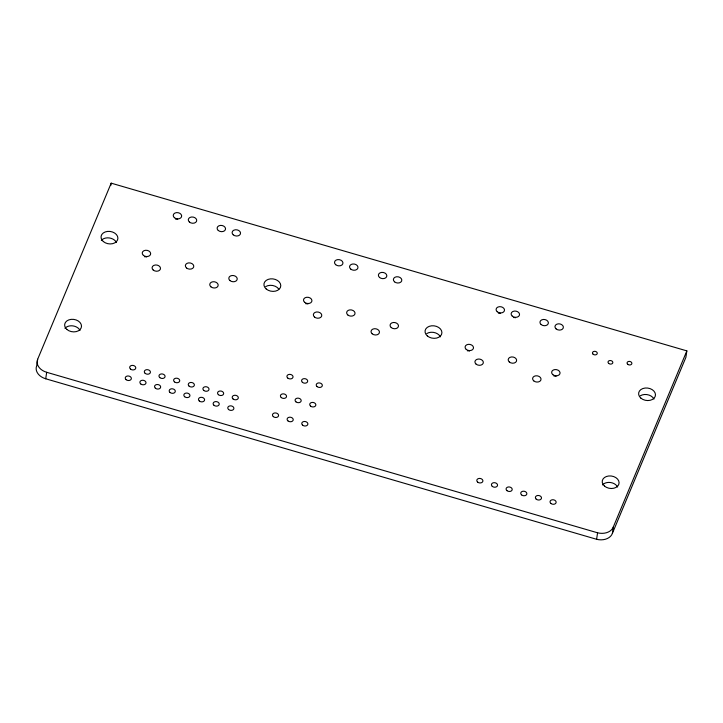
<?xml version="1.0" encoding="UTF-8"?>
<svg xmlns="http://www.w3.org/2000/svg" width="723" height="723" viewBox="0 0 723 723"><rect width="100%" height="100%" fill="white"/><g stroke="black" fill="none" stroke-linecap="round" stroke-linejoin="round"><path stroke-width="1.08" d="M37.677 359.214L36.719 365.693A13.538 9.968 8.4 0 0 45.721 378.78L596.611 539.286A13.005 9.571 8.4 0 0 612.372 533.42L685.892 357.361L686.85 350.881L111.188 183.163L37.677 359.214A13.538 9.968 8.4 0 0 46.679 372.291L597.569 532.797A13.005 9.571 8.4 0 0 613.33 526.931L686.85 350.881M45.721 378.78L46.679 372.291M110.872 185.323L111.188 183.163M596.611 539.286L597.569 532.797M612.372 533.42L613.33 526.931M101.347 240.352A8.477 6.236 8.4 0 1 109.336 237.948A8.477 6.236 8.4 0 1 116.403 242.458M265.621 286.633A8.477 6.236 8.4 0 1 278.825 289.119M426.751 333.574A8.477 6.236 8.4 0 1 440.415 336.855M640.316 395.797A8.477 6.236 8.4 0 1 653.981 399.078M64.953 328.296A8.477 6.236 8.4 0 1 72.942 325.892A8.477 6.236 8.4 0 1 80.009 330.402M602.521 484.916A8.477 6.236 8.4 0 1 610.519 482.512A8.477 6.236 8.4 0 1 617.587 487.022M144.537 256.773A4.239 3.118 8.4 0 1 146.715 256.972M175.535 219.114A4.239 3.118 8.4 0 1 177.722 219.313M467.374 350.836A4.239 3.118 8.4 0 1 469.552 351.026M553.935 376.05A4.239 3.118 8.4 0 1 556.114 376.249M513.42 317.551A4.239 3.118 8.4 0 1 515.598 317.749M498.382 313.167A4.239 3.118 8.4 0 1 500.56 313.366M305.802 303.759A4.239 3.118 8.4 0 1 307.989 303.958M103.317 241.527A8.477 6.236 8.4 0 0 117.542 240A8.477 6.236 8.4 0 0 107.546 231.414A8.477 6.236 8.4 0 0 103.317 241.527M266.209 288.983A8.477 6.236 8.4 0 0 280.425 287.456A8.477 6.236 8.4 0 0 270.429 278.87A8.477 6.236 8.4 0 0 266.209 288.983M427.329 335.924A8.477 6.236 8.4 0 0 441.554 334.397A8.477 6.236 8.4 0 0 431.55 325.811A8.477 6.236 8.4 0 0 427.329 335.924M640.894 398.147A8.477 6.236 8.4 0 0 655.119 396.62A8.477 6.236 8.4 0 0 645.115 388.034A8.477 6.236 8.4 0 0 640.894 398.147M66.923 329.471A8.477 6.236 8.4 0 0 81.148 327.944A8.477 6.236 8.4 0 0 71.152 319.358A8.477 6.236 8.4 0 0 66.923 329.471M604.5 486.091A8.477 6.236 8.4 0 0 618.725 484.564A8.477 6.236 8.4 0 0 608.721 475.978A8.477 6.236 8.4 0 0 604.5 486.091M126.073 379.656A3.073 2.259 8.4 0 0 131.234 379.105A3.073 2.259 8.4 0 0 127.609 375.987A3.073 2.259 8.4 0 0 126.073 379.656M130.492 369.064A3.073 2.259 8.4 0 0 135.653 368.513A3.073 2.259 8.4 0 0 132.029 365.395A3.073 2.259 8.4 0 0 130.492 369.064M140.723 383.931A3.073 2.259 8.4 0 0 145.883 383.371A3.073 2.259 8.4 0 0 142.25 380.262A3.073 2.259 8.4 0 0 140.723 383.931M145.142 373.339A3.073 2.259 8.4 0 0 150.303 372.779A3.073 2.259 8.4 0 0 146.679 369.67A3.073 2.259 8.4 0 0 145.142 373.339M155.373 388.197A3.073 2.259 8.4 0 0 160.533 387.645A3.073 2.259 8.4 0 0 156.9 384.528A3.073 2.259 8.4 0 0 155.373 388.197M159.792 377.605A3.073 2.259 8.4 0 0 164.952 377.045A3.073 2.259 8.4 0 0 161.328 373.936A3.073 2.259 8.4 0 0 159.792 377.605M170.013 392.462A3.073 2.259 8.4 0 0 175.174 391.911A3.073 2.259 8.4 0 0 171.55 388.793A3.073 2.259 8.4 0 0 170.013 392.462M174.442 381.871A3.073 2.259 8.4 0 0 179.602 381.319A3.073 2.259 8.4 0 0 175.969 378.201A3.073 2.259 8.4 0 0 174.442 381.871M184.663 396.728A3.073 2.259 8.4 0 0 189.824 396.177A3.073 2.259 8.4 0 0 186.2 393.059A3.073 2.259 8.4 0 0 184.663 396.728M189.092 386.136A3.073 2.259 8.4 0 0 194.252 385.585A3.073 2.259 8.4 0 0 190.619 382.467A3.073 2.259 8.4 0 0 189.092 386.136M199.313 401.003A3.073 2.259 8.4 0 0 204.473 400.443A3.073 2.259 8.4 0 0 200.84 397.325A3.073 2.259 8.4 0 0 199.313 401.003M203.732 390.402A3.073 2.259 8.4 0 0 208.893 389.851A3.073 2.259 8.4 0 0 205.269 386.733A3.073 2.259 8.4 0 0 203.732 390.402M213.963 405.269A3.073 2.259 8.4 0 0 219.123 404.708A3.073 2.259 8.4 0 0 215.49 401.599A3.073 2.259 8.4 0 0 213.963 405.269M218.382 394.677A3.073 2.259 8.4 0 0 223.543 394.116A3.073 2.259 8.4 0 0 219.919 391.007A3.073 2.259 8.4 0 0 218.382 394.677M228.604 409.534A3.073 2.259 8.4 0 0 233.764 408.983A3.073 2.259 8.4 0 0 230.14 405.865A3.073 2.259 8.4 0 0 228.604 409.534M233.032 398.942A3.073 2.259 8.4 0 0 238.192 398.382A3.073 2.259 8.4 0 0 234.559 395.273A3.073 2.259 8.4 0 0 233.032 398.942M550.863 503.425A3.073 2.259 8.4 0 0 556.023 502.865A3.073 2.259 8.4 0 0 552.39 499.756A3.073 2.259 8.4 0 0 550.863 503.425M536.213 499.15A3.073 2.259 8.4 0 0 541.373 498.599A3.073 2.259 8.4 0 0 537.74 495.481A3.073 2.259 8.4 0 0 536.213 499.15M521.563 494.884A3.073 2.259 8.4 0 0 526.724 494.333A3.073 2.259 8.4 0 0 523.1 491.215A3.073 2.259 8.4 0 0 521.563 494.884M506.913 490.619A3.073 2.259 8.4 0 0 512.074 490.067A3.073 2.259 8.4 0 0 508.45 486.95A3.073 2.259 8.4 0 0 506.913 490.619M492.264 486.353A3.073 2.259 8.4 0 0 497.424 485.793A3.073 2.259 8.4 0 0 493.8 482.684A3.073 2.259 8.4 0 0 492.264 486.353M477.623 482.087A3.073 2.259 8.4 0 0 482.783 481.527A3.073 2.259 8.4 0 0 479.15 478.418A3.073 2.259 8.4 0 0 477.623 482.087M608.676 363.425A2.422 1.78 8.4 0 0 612.733 362.982A2.422 1.78 8.4 0 0 609.878 360.533A2.422 1.78 8.4 0 0 608.676 363.425M593.113 354.207A2.422 1.78 8.4 0 0 597.18 353.773A2.422 1.78 8.4 0 0 594.324 351.324A2.422 1.78 8.4 0 0 593.113 354.207M627.718 364.293A2.422 1.78 8.4 0 0 631.775 363.859A2.422 1.78 8.4 0 0 628.92 361.401A2.422 1.78 8.4 0 0 627.718 364.293M143.38 255.346A4.239 3.118 8.4 0 0 150.492 254.577A4.239 3.118 8.4 0 0 145.495 250.285A4.239 3.118 8.4 0 0 143.38 255.346M186.498 267.953A4.239 3.118 8.4 0 0 193.61 267.185A4.239 3.118 8.4 0 0 188.613 262.901A4.239 3.118 8.4 0 0 186.498 267.953M229.941 280.56A4.239 3.118 8.4 0 0 237.054 279.801A4.239 3.118 8.4 0 0 232.047 275.508A4.239 3.118 8.4 0 0 229.941 280.56M153.222 270.041A4.239 3.118 8.4 0 0 160.325 269.281A4.239 3.118 8.4 0 0 155.328 264.989A4.239 3.118 8.4 0 0 153.222 270.041M210.899 286.805A4.239 3.118 8.4 0 0 218.012 286.037A4.239 3.118 8.4 0 0 213.014 281.744A4.239 3.118 8.4 0 0 210.899 286.805M233.249 234.83A4.239 3.118 8.4 0 0 240.361 234.071A4.239 3.118 8.4 0 0 235.364 229.778A4.239 3.118 8.4 0 0 233.249 234.83M218.256 230.465A4.239 3.118 8.4 0 0 225.368 229.706A4.239 3.118 8.4 0 0 220.37 225.413A4.239 3.118 8.4 0 0 218.256 230.465M189.426 222.06A4.239 3.118 8.4 0 0 196.539 221.301A4.239 3.118 8.4 0 0 191.532 217.008A4.239 3.118 8.4 0 0 189.426 222.06M174.388 217.686A4.239 3.118 8.4 0 0 181.491 216.918A4.239 3.118 8.4 0 0 176.493 212.625A4.239 3.118 8.4 0 0 174.388 217.686M466.218 349.399A4.239 3.118 8.4 0 0 473.33 348.64A4.239 3.118 8.4 0 0 468.332 344.347A4.239 3.118 8.4 0 0 466.218 349.399M509.335 362.015A4.239 3.118 8.4 0 0 516.448 361.247A4.239 3.118 8.4 0 0 511.45 356.954A4.239 3.118 8.4 0 0 509.335 362.015M552.779 374.622A4.239 3.118 8.4 0 0 559.891 373.854A4.239 3.118 8.4 0 0 554.893 369.57A4.239 3.118 8.4 0 0 552.779 374.622M476.059 364.103A4.239 3.118 8.4 0 0 483.172 363.344A4.239 3.118 8.4 0 0 478.165 359.051A4.239 3.118 8.4 0 0 476.059 364.103M533.746 380.867A4.239 3.118 8.4 0 0 540.858 380.099A4.239 3.118 8.4 0 0 535.851 375.806A4.239 3.118 8.4 0 0 533.746 380.867M556.095 328.893A4.239 3.118 8.4 0 0 563.199 328.134A4.239 3.118 8.4 0 0 558.201 323.841A4.239 3.118 8.4 0 0 556.095 328.893M541.102 324.528A4.239 3.118 8.4 0 0 548.206 323.759A4.239 3.118 8.4 0 0 543.208 319.467A4.239 3.118 8.4 0 0 541.102 324.528M512.264 316.123A4.239 3.118 8.4 0 0 519.376 315.364A4.239 3.118 8.4 0 0 514.378 311.071A4.239 3.118 8.4 0 0 512.264 316.123M497.225 311.74A4.239 3.118 8.4 0 0 504.338 310.98A4.239 3.118 8.4 0 0 499.34 306.688A4.239 3.118 8.4 0 0 497.225 311.74M304.645 302.331A4.239 3.118 8.4 0 0 311.758 301.563A4.239 3.118 8.4 0 0 306.76 297.27A4.239 3.118 8.4 0 0 304.645 302.331M347.772 314.939A4.239 3.118 8.4 0 0 354.876 314.171A4.239 3.118 8.4 0 0 349.878 309.887A4.239 3.118 8.4 0 0 347.772 314.939M391.206 327.546A4.239 3.118 8.4 0 0 398.319 326.787A4.239 3.118 8.4 0 0 393.321 322.494A4.239 3.118 8.4 0 0 391.206 327.546M314.487 317.026A4.239 3.118 8.4 0 0 321.599 316.267A4.239 3.118 8.4 0 0 316.602 311.975A4.239 3.118 8.4 0 0 314.487 317.026M372.173 333.791A4.239 3.118 8.4 0 0 379.286 333.023A4.239 3.118 8.4 0 0 374.288 328.73A4.239 3.118 8.4 0 0 372.173 333.791M394.523 281.816A4.239 3.118 8.4 0 0 401.636 281.057A4.239 3.118 8.4 0 0 396.638 276.764A4.239 3.118 8.4 0 0 394.523 281.816M379.53 277.451A4.239 3.118 8.4 0 0 386.642 276.692A4.239 3.118 8.4 0 0 381.636 272.399A4.239 3.118 8.4 0 0 379.53 277.451M350.691 269.046A4.239 3.118 8.4 0 0 357.804 268.287A4.239 3.118 8.4 0 0 352.806 263.994A4.239 3.118 8.4 0 0 350.691 269.046M335.662 264.672A4.239 3.118 8.4 0 0 342.774 263.904A4.239 3.118 8.4 0 0 337.768 259.611A4.239 3.118 8.4 0 0 335.662 264.672M281.256 397.551A3.073 2.259 8.4 0 0 286.416 396.99A3.073 2.259 8.4 0 0 282.792 393.872A3.073 2.259 8.4 0 0 281.256 397.551M295.906 401.816A3.073 2.259 8.4 0 0 301.066 401.256A3.073 2.259 8.4 0 0 297.442 398.147A3.073 2.259 8.4 0 0 295.906 401.816M310.556 406.082A3.073 2.259 8.4 0 0 315.716 405.531A3.073 2.259 8.4 0 0 312.092 402.413A3.073 2.259 8.4 0 0 310.556 406.082M287.754 378.057A3.073 2.259 8.4 0 0 292.914 377.496A3.073 2.259 8.4 0 0 289.29 374.378A3.073 2.259 8.4 0 0 287.754 378.057M302.404 382.322A3.073 2.259 8.4 0 0 307.564 381.762A3.073 2.259 8.4 0 0 303.94 378.653A3.073 2.259 8.4 0 0 302.404 382.322M317.054 386.588A3.073 2.259 8.4 0 0 322.214 386.037A3.073 2.259 8.4 0 0 318.581 382.919A3.073 2.259 8.4 0 0 317.054 386.588M273.294 416.611A3.073 2.259 8.4 0 0 278.454 416.059A3.073 2.259 8.4 0 0 274.83 412.941A3.073 2.259 8.4 0 0 273.294 416.611M287.944 420.885A3.073 2.259 8.4 0 0 293.104 420.325A3.073 2.259 8.4 0 0 289.48 417.207A3.073 2.259 8.4 0 0 287.944 420.885M302.594 425.151A3.073 2.259 8.4 0 0 307.754 424.591A3.073 2.259 8.4 0 0 304.13 421.482A3.073 2.259 8.4 0 0 302.594 425.151"/></g></svg>
